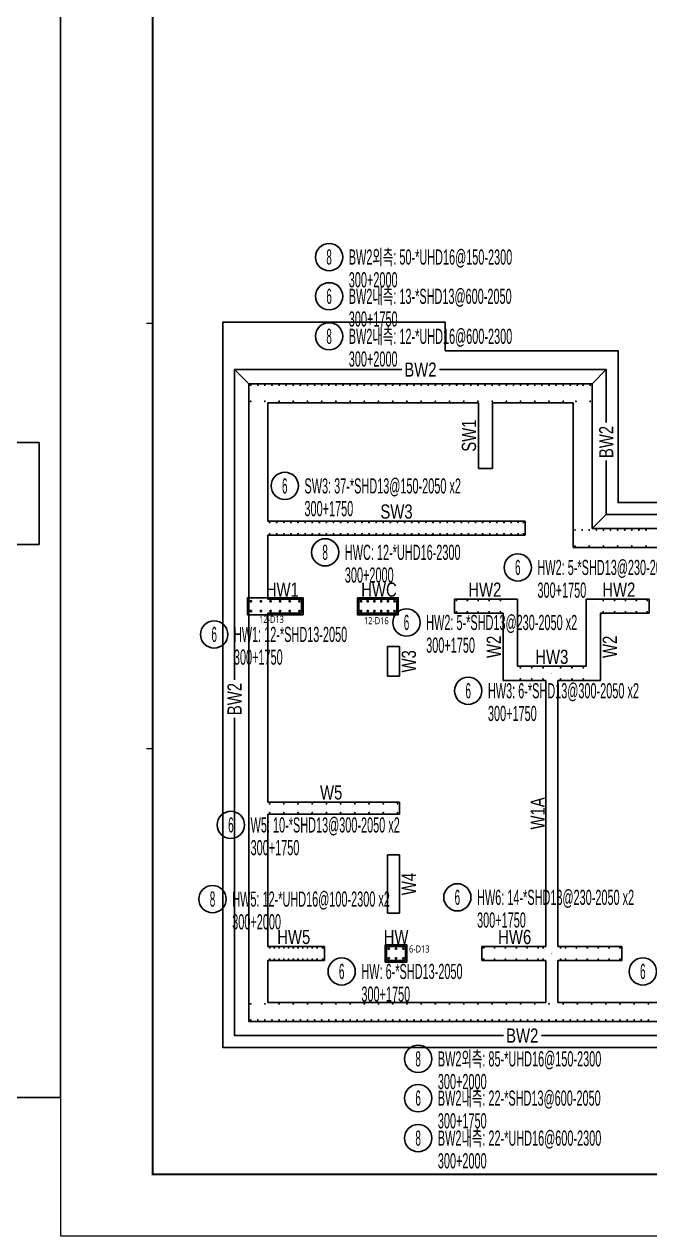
# Model space of a CAD drawing. Header units: millimetres. Extents: x 317501 to 814054, y -400799 to -14117.
# Drawn here: x 417655 to 430866, y -355974 to -330369 of the extents above; entities that cross this region are included whole.
import ezdxf
from ezdxf.enums import TextEntityAlignment as Align

# ---------------------------------------------------------------- set-up
doc = ezdxf.new("R2010")
doc.units = ezdxf.units.MM
doc.header["$LTSCALE"] = 38
for name, color, linetype in [('BARR', 1, 'Continuous'), ('DIM', 7, 'Continuous'), ('LEADER', 7, 'Continuous'), ('RP_TAG', 7, 'Continuous'), ('TEXT-배근', 3, 'Continuous'), ('XREBAR', 1, 'Continuous'), ('XS-기초$0$기초연단', 3, 'Continuous'), ('XTAG', 7, 'Continuous')]:
    doc.layers.add(name, color=color, linetype=linetype)
doc.layers.add('FORM_고양장항A-1BL-S-성능$0$DEFPOINT', color=144, linetype='Continuous', plot=False)
doc.layers.add('벽부호', color=3, linetype='Continuous', lineweight=0)
doc.styles.add('RPWK1', font='Dotum.ttf', dxfattribs={"bigfont": 'whgtxt.shx'})
doc.styles.add('돋음', font='Dotum.ttf')
doc.styles.add('맑은고딕', font='malgun.ttf')
picture_1 = doc.add_image_def('image1.jpg', size_in_pixel=(2126, 2126))

# ---------------------------------------------------------------- blocks, each defined once
blk = doc.blocks.new('FORM_고양장항A-1BL-S-성능')
at = {"layer": 'FORM_고양장항A-1BL-S-성능$0$DEFPOINT'}
blk.add_lwpolyline([(0, 594), (0, 0), (841, 0), (841, 594), (0, 594)], dxfattribs=at)
at = {"color": 7, "true_color": 0xffffff}
image = blk.add_image(picture_1, insert=(797.45, 194.73), size_in_units=(36, 36), dxfattribs=at)
image.dxf.flags = 7
blk = doc.blocks.new('dhs_sheet2e')
at = {"color": 7}
for p, q in [((2996.4, 29664.7), (2796.7, 29664.7)), ((2996.4, 15831.2), (2796.7, 15831.2))]:
    blk.add_line(p, q, dxfattribs=at)
blk.add_lwpolyline([(84000, 0), (84000, 59329.4), (0, 59329.4), (0, 0)], close=True, dxfattribs=at)
at = {"color": 30, "const_width": 64.9}
blk.add_lwpolyline([(81003.6, 57331.7), (2996.4, 57331.7), (2996.4, 1997.6), (81003.6, 1997.6)], close=True, dxfattribs=at)
blk = doc.blocks.new('ASGARAE')
at = {"color": 255, "xscale": 0.75, "yscale": 0.75, "zscale": 0.75}
blk.add_blockref('dhs_sheet2e', (0, -44497), dxfattribs=at)
blk = doc.blocks.new('BAR')
at = {"layer": 'BARR'}
h = blk.add_hatch(color=256, dxfattribs=at)
edge = h.paths.add_edge_path()
edge.add_arc((0, 0), 15, 0, 360)
blk.add_circle((0, 0), 15, dxfattribs=at)
blk = doc.blocks.new('XDFHSDHSTHS')
at = {"layer": 'DIM', "color": 5}
for p, q in [((-21595, -5350), (-28845, -5350)), ((-28845, -5350), (-28845, -18825)), ((-21595, -5350), (-21595, -8410)), ((-23995, -5750), (-28445, -5750)), ((-28445, -5750), (-28445, -8250)), ((-23995, -7140), (-23995, -5750)), ((-21995, -5750), (-23695, -5750)), ((-23695, -5750), (-23695, -7140)), ((-21995, -5750), (-21995, -8810)), ((-23695, -7140), (-23995, -7140)), ((-23005, -8250), (-28445, -8250)), ((-23005, -8250), (-23005, -8550)), ((-9910, -8410), (-21595, -8410)), ((-23005, -8550), (-28445, -8550)), ((-28445, -8550), (-28445, -9900)), ((-9510, -8810), (-21995, -8810)), ((-28445, -9900), (-27730, -9900)), ((-27730, -10200), (-27730, -9900)), ((-26520, -10200), (-26520, -9900)), ((-26520, -9900), (-25720, -9900)), ((-25720, -9900), (-25720, -10200)), ((-24500, -9900), (-24500, -10200)), ((-24500, -9900), (-23170, -9900)), ((-23170, -9900), (-23170, -11320)), ((-20390, -9900), (-21720, -9900)), ((-21720, -9900), (-21720, -11320)), ((-20390, -9900), (-20390, -10200)), ((-28445, -10200), (-27730, -10200)), ((-28445, -10200), (-28445, -14195)), ((-26520, -10200), (-25720, -10200)), ((-24500, -10200), (-23470, -10200)), ((-23470, -10200), (-23470, -11620)), ((-20390, -10200), (-21420, -10200)), ((-21420, -10200), (-21420, -11620)), ((-25915, -10900), (-25915, -11530)), ((-25915, -10900), (-25665, -10900)), ((-25665, -10900), (-25665, -11530)), ((-23170, -11320), (-22445, -11320)), ((-21720, -11320), (-22445, -11320)), ((-25915, -11530), (-25665, -11530)), ((-23470, -11620), (-22570, -11620)), ((-22570, -17240), (-22570, -11620)), ((-22320, -17240), (-22320, -11620)), ((-21420, -11620), (-22320, -11620)), ((-28445, -14195), (-25665, -14195)), ((-25665, -14445), (-25665, -14195)), ((-28445, -14445), (-25665, -14445)), ((-28445, -14445), (-28445, -17240)), ((-25915, -16540), (-25915, -15305)), ((-25915, -15305), (-25665, -15305)), ((-25665, -16540), (-25665, -15305)), ((-25915, -16540), (-25665, -16540)), ((-28445, -17240), (-27245, -17240)), ((-27245, -17540), (-27245, -17240)), ((-25935, -17240), (-25535, -17240)), ((-25935, -17540), (-25935, -17240)), ((-25535, -17540), (-25535, -17240)), ((-23925, -17240), (-22570, -17240)), ((-23925, -17540), (-23925, -17240)), ((-20965, -17240), (-22320, -17240)), ((-20965, -17540), (-20965, -17240)), ((-28445, -17540), (-27245, -17540)), ((-28445, -17540), (-28445, -18425)), ((-25935, -17540), (-25535, -17540)), ((-23925, -17540), (-22570, -17540)), ((-22570, -17540), (-22570, -18425)), ((-20965, -17540), (-22320, -17540)), ((-22320, -17540), (-22320, -18425)), ((-28445, -18425), (-22570, -18425)), ((-22320, -18425), (-16705, -18425)), ((-28845, -18825), (-16305, -18825))]:
    blk.add_line(p, q, dxfattribs=at)
at = {"layer": 'XS-기초$0$기초연단', "color": 8}
for p, q in [((-29395, -19375), (-29395, -4050)), ((-29395, -4050), (-24695, -4050)), ((-24695, -4050), (-24695, -4650)), ((-24695, -4650), (-21045, -4650)), ((-21045, -4650), (-21045, -7860)), ((-10460, -7860), (-21045, -7860)), ((-29395, -19375), (-5185, -19375))]:
    blk.add_line(p, q, dxfattribs=at)
blk.add_lwpolyline([(-5760, 11892), (-5760, 9575), (-6110, 9575), (-6110, 750), (-10460, 750), (-10460, -550), (-10, -550), (-10, -5450), (-2310, -5450), (-2310, -2950), (-10460, -2950), (-10460, -7860), (-21045, -7860), (-21045, -4650), (-24695, -4650), (-24695, -4050), (-29395, -4050), (-29395, -19375), (-5185, -19375)], dxfattribs=at)
blk = doc.blocks.new('*U1184', base_point=(424072.4818, -350386.9334))
at = {"layer": 'RP_TAG', "color": 0, "linetype": 'Continuous', "ltscale": 100}
blk.add_circle((424359.4818, -350386.9334), 288, dxfattribs=at)
at = {"layer": 'RP_TAG', "color": 0, "linetype": 'Continuous', "ltscale": 100, "style": 'RPWK1', "width": 0.5}
blk.add_text('6', height=320, dxfattribs=at).set_placement((424359.4818, -350386.9334), align=Align.MIDDLE_CENTER)
at = {"layer": 'RP_TAG', "color": 0, "linetype": 'Continuous', "ltscale": 100, "style": 'RPWK1', "width": 0.55}
for s, p in [('HW: 6-*SHD13-2050', (424775.4818, -350386.9334)), ('300+1750', (424775.4818, -350866.9334))]:
    blk.add_text(s, height=320, dxfattribs=at).set_placement(p, align=Align.MIDDLE_LEFT)
blk = doc.blocks.new('*U1185', base_point=(430431.7729, -350386.9334))
at = {"layer": 'RP_TAG', "color": 0, "linetype": 'Continuous', "ltscale": 100}
blk.add_circle((430718.7729, -350386.9334), 288, dxfattribs=at)
at = {"layer": 'RP_TAG', "color": 0, "linetype": 'Continuous', "ltscale": 100, "style": 'RPWK1', "width": 0.5}
blk.add_text('6', height=320, dxfattribs=at).set_placement((430718.7729, -350386.9334), align=Align.MIDDLE_CENTER)
at = {"layer": 'RP_TAG', "color": 0, "linetype": 'Continuous', "ltscale": 100, "style": 'RPWK1', "width": 0.55}
for s, p in [('HW: 6-*SHD13-2050', (431134.7729, -350386.9334)), ('300+1750', (431134.7729, -350866.9334))]:
    blk.add_text(s, height=320, dxfattribs=at).set_placement(p, align=Align.MIDDLE_LEFT)
blk = doc.blocks.new('*U1186', base_point=(426515.4012, -348821.447))
at = {"layer": 'RP_TAG', "color": 0, "linetype": 'Continuous', "ltscale": 100}
blk.add_circle((426802.4012, -348821.447), 288, dxfattribs=at)
at = {"layer": 'RP_TAG', "color": 0, "linetype": 'Continuous', "ltscale": 100, "style": 'RPWK1', "width": 0.5}
blk.add_text('6', height=320, dxfattribs=at).set_placement((426802.4012, -348821.447), align=Align.MIDDLE_CENTER)
at = {"layer": 'RP_TAG', "color": 0, "linetype": 'Continuous', "ltscale": 100, "style": 'RPWK1', "width": 0.55}
for s, p in [('HW6: 14-*SHD13@230-2050 x2', (427218.4012, -348821.447)), ('300+1750', (427218.4012, -349301.447))]:
    blk.add_text(s, height=320, dxfattribs=at).set_placement(p, align=Align.MIDDLE_LEFT)
blk = doc.blocks.new('*U1190', base_point=(421732.3396, -347291.2628))
at = {"layer": 'RP_TAG', "color": 0, "linetype": 'Continuous', "ltscale": 100}
blk.add_circle((422019.3396, -347291.2628), 288, dxfattribs=at)
at = {"layer": 'RP_TAG', "color": 0, "linetype": 'Continuous', "ltscale": 100, "style": 'RPWK1', "width": 0.5}
blk.add_text('6', height=320, dxfattribs=at).set_placement((422019.3396, -347291.2628), align=Align.MIDDLE_CENTER)
at = {"layer": 'RP_TAG', "color": 0, "linetype": 'Continuous', "ltscale": 100, "style": 'RPWK1', "width": 0.55}
for s, p in [('W5: 10-*SHD13@300-2050 x2', (422435.3396, -347291.2628)), ('300+1750', (422435.3396, -347771.2628))]:
    blk.add_text(s, height=320, dxfattribs=at).set_placement(p, align=Align.MIDDLE_LEFT)
blk = doc.blocks.new('*U1191', base_point=(422870.1397, -340126.0836))
at = {"layer": 'RP_TAG', "color": 0, "linetype": 'Continuous', "ltscale": 100}
blk.add_circle((423157.1397, -340126.0836), 288, dxfattribs=at)
at = {"layer": 'RP_TAG', "color": 0, "linetype": 'Continuous', "ltscale": 100, "style": 'RPWK1', "width": 0.5}
blk.add_text('6', height=320, dxfattribs=at).set_placement((423157.1397, -340126.0836), align=Align.MIDDLE_CENTER)
at = {"layer": 'RP_TAG', "color": 0, "linetype": 'Continuous', "ltscale": 100, "style": 'RPWK1', "width": 0.55}
for s, p in [('SW3: 37-*SHD13@150-2050 x2', (423573.1397, -340126.0836)), ('300+1750', (423573.1397, -340606.0836))]:
    blk.add_text(s, height=320, dxfattribs=at).set_placement(p, align=Align.MIDDLE_LEFT)
blk = doc.blocks.new('*U1193', base_point=(425440.9608, -343012.134))
at = {"layer": 'RP_TAG', "color": 0, "linetype": 'Continuous', "ltscale": 100}
blk.add_circle((425727.9608, -343012.134), 288, dxfattribs=at)
at = {"layer": 'RP_TAG', "color": 0, "linetype": 'Continuous', "ltscale": 100, "style": 'RPWK1', "width": 0.5}
blk.add_text('6', height=320, dxfattribs=at).set_placement((425727.9608, -343012.134), align=Align.MIDDLE_CENTER)
at = {"layer": 'RP_TAG', "color": 0, "linetype": 'Continuous', "ltscale": 100, "style": 'RPWK1', "width": 0.55}
for s, p in [('HW2: 5-*SHD13@230-2050 x2', (426143.9608, -343012.134)), ('300+1750', (426143.9608, -343492.134))]:
    blk.add_text(s, height=320, dxfattribs=at).set_placement(p, align=Align.MIDDLE_LEFT)
blk = doc.blocks.new('*U1194', base_point=(427791.0934, -341848.7941))
at = {"layer": 'RP_TAG', "color": 0, "linetype": 'Continuous', "ltscale": 100}
blk.add_circle((428078.0934, -341848.7941), 288, dxfattribs=at)
at = {"layer": 'RP_TAG', "color": 0, "linetype": 'Continuous', "ltscale": 100, "style": 'RPWK1', "width": 0.5}
blk.add_text('6', height=320, dxfattribs=at).set_placement((428078.0934, -341848.7941), align=Align.MIDDLE_CENTER)
at = {"layer": 'RP_TAG', "color": 0, "linetype": 'Continuous', "ltscale": 100, "style": 'RPWK1', "width": 0.55}
for s, p in [('HW2: 5-*SHD13@230-2050 x2', (428494.0934, -341848.7941)), ('300+1750', (428494.0934, -342328.7941))]:
    blk.add_text(s, height=320, dxfattribs=at).set_placement(p, align=Align.MIDDLE_LEFT)
blk = doc.blocks.new('*U1195', base_point=(426745.0563, -344454.8416))
at = {"layer": 'RP_TAG', "color": 0, "linetype": 'Continuous', "ltscale": 100}
blk.add_circle((427032.0563, -344454.8486), 288, dxfattribs=at)
at = {"layer": 'RP_TAG', "color": 0, "linetype": 'Continuous', "ltscale": 100, "style": 'RPWK1', "oblique": 360, "width": 0.5}
blk.add_text('6', height=320, rotation=359.9986073, dxfattribs=at).set_placement((427032.0563, -344454.8486), align=Align.MIDDLE_CENTER)
at = {"layer": 'RP_TAG', "color": 0, "linetype": 'Continuous', "ltscale": 100, "style": 'RPWK1', "oblique": 360, "width": 0.55}
for s, p in [('HW3: 6-*SHD13@300-2050 x2', (427448.0563, -344454.8587)), ('300+1750', (427448.0446, -344934.8587))]:
    blk.add_text(s, height=320, rotation=359.9986073, dxfattribs=at).set_placement(p, align=Align.MIDDLE_LEFT)
blk = doc.blocks.new('*U1198', base_point=(423806.2887, -336118.6779))
at = {"layer": 'RP_TAG', "color": 0, "linetype": 'Continuous', "ltscale": 100}
blk.add_circle((424093.2887, -336118.6779), 288, dxfattribs=at)
at = {"layer": 'RP_TAG', "color": 0, "linetype": 'Continuous', "ltscale": 100, "style": 'RPWK1', "width": 0.55}
for s, p in [('BW2내측: 13-*SHD13@600-2050', (424509.2887, -336118.6779)), ('300+1750', (424509.2887, -336598.6779))]:
    blk.add_text(s, height=320, dxfattribs=at).set_placement(p, align=Align.MIDDLE_LEFT)
at = {"layer": 'RP_TAG', "color": 0, "linetype": 'Continuous', "ltscale": 100, "style": 'RPWK1', "width": 0.5}
blk.add_text('6', height=320, dxfattribs=at).set_placement((424093.2887, -336118.6779), align=Align.MIDDLE_CENTER)
blk = doc.blocks.new('*U1199', base_point=(425687.1342, -353064.361))
at = {"layer": 'RP_TAG', "color": 0, "linetype": 'Continuous', "ltscale": 100}
blk.add_circle((425974.1342, -353064.361), 288, dxfattribs=at)
at = {"layer": 'RP_TAG', "color": 0, "linetype": 'Continuous', "ltscale": 100, "style": 'RPWK1', "width": 0.5}
blk.add_text('6', height=320, dxfattribs=at).set_placement((425974.1342, -353064.361), align=Align.MIDDLE_CENTER)
at = {"layer": 'RP_TAG', "color": 0, "linetype": 'Continuous', "ltscale": 100, "style": 'RPWK1', "width": 0.55}
for s, p in [('BW2내측: 22-*SHD13@600-2050', (426390.1342, -353064.361)), ('300+1750', (426390.1342, -353544.361))]:
    blk.add_text(s, height=320, dxfattribs=at).set_placement(p, align=Align.MIDDLE_LEFT)
blk = doc.blocks.new('*U1201', base_point=(421379.8636, -343264.4787))
at = {"layer": 'RP_TAG', "color": 0, "linetype": 'Continuous', "ltscale": 100}
blk.add_circle((421666.8636, -343264.4787), 288, dxfattribs=at)
at = {"layer": 'RP_TAG', "color": 0, "linetype": 'Continuous', "ltscale": 100, "style": 'RPWK1', "width": 0.5}
blk.add_text('6', height=320, dxfattribs=at).set_placement((421666.8636, -343264.4787), align=Align.MIDDLE_CENTER)
at = {"layer": 'RP_TAG', "color": 0, "linetype": 'Continuous', "ltscale": 100, "style": 'RPWK1', "width": 0.55}
for s, p in [('HW1: 12-*SHD13-2050', (422082.8636, -343264.4787)), ('300+1750', (422082.8636, -343744.4787))]:
    blk.add_text(s, height=320, dxfattribs=at).set_placement(p, align=Align.MIDDLE_LEFT)
blk = doc.blocks.new('*U1252', base_point=(421344.1576, -348858.0714))
at = {"layer": 'RP_TAG', "color": 0, "linetype": 'Continuous', "ltscale": 100}
blk.add_circle((421631.1576, -348858.0714), 288, dxfattribs=at)
at = {"layer": 'RP_TAG', "color": 0, "linetype": 'Continuous', "ltscale": 100, "style": 'RPWK1', "width": 0.5}
blk.add_text('8', height=320, dxfattribs=at).set_placement((421631.1576, -348858.0714), align=Align.MIDDLE_CENTER)
at = {"layer": 'RP_TAG', "color": 0, "linetype": 'Continuous', "ltscale": 100, "style": 'RPWK1', "width": 0.55}
for s, p in [('HW5: 12-*UHD16@100-2300 x2', (422047.1576, -348858.0714)), ('300+2000', (422047.1576, -349338.0714))]:
    blk.add_text(s, height=320, dxfattribs=at).set_placement(p, align=Align.MIDDLE_LEFT)
blk = doc.blocks.new('*U1253', base_point=(423806.2887, -336963.9808))
at = {"layer": 'RP_TAG', "color": 0, "linetype": 'Continuous', "ltscale": 100}
blk.add_circle((424093.2887, -336963.9808), 288, dxfattribs=at)
at = {"layer": 'RP_TAG', "color": 0, "linetype": 'Continuous', "ltscale": 100, "style": 'RPWK1', "width": 0.5}
blk.add_text('8', height=320, dxfattribs=at).set_placement((424093.2887, -336963.9808), align=Align.MIDDLE_CENTER)
at = {"layer": 'RP_TAG', "color": 0, "linetype": 'Continuous', "ltscale": 100, "style": 'RPWK1', "width": 0.55}
for s, p in [('BW2내측: 12-*UHD16@600-2300', (424509.2887, -336963.9808)), ('300+2000', (424509.2887, -337443.9808))]:
    blk.add_text(s, height=320, dxfattribs=at).set_placement(p, align=Align.MIDDLE_LEFT)
blk = doc.blocks.new('*U1254', base_point=(423806.2887, -335289.5035))
at = {"layer": 'RP_TAG', "color": 0, "linetype": 'Continuous', "ltscale": 100}
blk.add_circle((424093.2887, -335289.5035), 288, dxfattribs=at)
at = {"layer": 'RP_TAG', "color": 0, "linetype": 'Continuous', "ltscale": 100, "style": 'RPWK1', "width": 0.5}
blk.add_text('8', height=320, dxfattribs=at).set_placement((424093.2887, -335289.5035), align=Align.MIDDLE_CENTER)
at = {"layer": 'RP_TAG', "color": 0, "linetype": 'Continuous', "ltscale": 100, "style": 'RPWK1', "width": 0.55}
for s, p in [('BW2외측: 50-*UHD16@150-2300', (424509.2887, -335289.5035)), ('300+2000', (424509.2887, -335769.5035))]:
    blk.add_text(s, height=320, dxfattribs=at).set_placement(p, align=Align.MIDDLE_LEFT)
blk = doc.blocks.new('*U1255', base_point=(425687.1342, -352235.1866))
at = {"layer": 'RP_TAG', "color": 0, "linetype": 'Continuous', "ltscale": 100}
blk.add_circle((425974.1342, -352235.1866), 288, dxfattribs=at)
at = {"layer": 'RP_TAG', "color": 0, "linetype": 'Continuous', "ltscale": 100, "style": 'RPWK1', "width": 0.55}
for s, p in [('BW2외측: 85-*UHD16@150-2300', (426390.1342, -352235.1866)), ('300+2000', (426390.1342, -352715.1866))]:
    blk.add_text(s, height=320, dxfattribs=at).set_placement(p, align=Align.MIDDLE_LEFT)
at = {"layer": 'RP_TAG', "color": 0, "linetype": 'Continuous', "ltscale": 100, "style": 'RPWK1', "width": 0.5}
blk.add_text('8', height=320, dxfattribs=at).set_placement((425974.1342, -352235.1866), align=Align.MIDDLE_CENTER)
blk = doc.blocks.new('*U1256', base_point=(425687.1342, -353909.6638))
at = {"layer": 'RP_TAG', "color": 0, "linetype": 'Continuous', "ltscale": 100}
blk.add_circle((425974.1342, -353909.6638), 288, dxfattribs=at)
at = {"layer": 'RP_TAG', "color": 0, "linetype": 'Continuous', "ltscale": 100, "style": 'RPWK1', "width": 0.5}
blk.add_text('8', height=320, dxfattribs=at).set_placement((425974.1342, -353909.6638), align=Align.MIDDLE_CENTER)
at = {"layer": 'RP_TAG', "color": 0, "linetype": 'Continuous', "ltscale": 100, "style": 'RPWK1', "width": 0.55}
for s, p in [('BW2내측: 22-*UHD16@600-2300', (426390.1342, -353909.6638)), ('300+2000', (426390.1342, -354389.6638))]:
    blk.add_text(s, height=320, dxfattribs=at).set_placement(p, align=Align.MIDDLE_LEFT)
blk = doc.blocks.new('*U1259', base_point=(423723.2468, -341529.5202))
at = {"layer": 'RP_TAG', "color": 0, "linetype": 'Continuous', "ltscale": 100}
blk.add_circle((424010.2468, -341529.5202), 288, dxfattribs=at)
at = {"layer": 'RP_TAG', "color": 0, "linetype": 'Continuous', "ltscale": 100, "style": 'RPWK1', "width": 0.5}
blk.add_text('8', height=320, dxfattribs=at).set_placement((424010.2468, -341529.5202), align=Align.MIDDLE_CENTER)
at = {"layer": 'RP_TAG', "color": 0, "linetype": 'Continuous', "ltscale": 100, "style": 'RPWK1', "width": 0.55}
for s, p in [('HWC: 12-*UHD16-2300', (424426.2468, -341529.5202)), ('300+2000', (424426.2468, -342009.5202))]:
    blk.add_text(s, height=320, dxfattribs=at).set_placement(p, align=Align.MIDDLE_LEFT)
blk = doc.blocks.new('*U1278', base_point=(428797.4087, -350008.0298, 17.1429))
at = {"layer": 'RP_TAG', "color": 0, "linetype": 'Continuous', "ltscale": 100, "style": 'RPWK1'}
blk.add_text('+', height=26, dxfattribs=at).set_placement((428797.4087, -350008.0298, 34.2858), align=Align.MIDDLE_CENTER)
blk = doc.blocks.new('*U1279', base_point=(428797.4087, -344088.0298, 17.1429))
at = {"layer": 'RP_TAG', "color": 0, "linetype": 'Continuous', "ltscale": 100, "style": 'RPWK1'}
blk.add_text('+', height=26, dxfattribs=at).set_placement((428797.4087, -344088.0298, 34.2858), align=Align.MIDDLE_CENTER)
blk = doc.blocks.new('*U1280', base_point=(427922.4087, -344088.0298, 17.1429))
at = {"layer": 'RP_TAG', "color": 0, "linetype": 'Continuous', "ltscale": 100, "style": 'RPWK1'}
blk.add_text('+', height=26, dxfattribs=at).set_placement((427922.4087, -344088.0298, 34.2858), align=Align.MIDDLE_CENTER)
blk = doc.blocks.new('*U1281', base_point=(427922.4087, -342668.0298, 17.1429))
at = {"layer": 'RP_TAG', "color": 0, "linetype": 'Continuous', "ltscale": 100, "style": 'RPWK1'}
blk.add_text('+', height=26, dxfattribs=at).set_placement((427922.4087, -342668.0298, 34.2858), align=Align.MIDDLE_CENTER)
blk = doc.blocks.new('*U1282', base_point=(429672.4087, -344088.0298, 17.1429))
at = {"layer": 'RP_TAG', "color": 0, "linetype": 'Continuous', "ltscale": 100, "style": 'RPWK1'}
blk.add_text('+', height=26, dxfattribs=at).set_placement((429672.4087, -344088.0298, 34.2858), align=Align.MIDDLE_CENTER)
blk = doc.blocks.new('*U1283', base_point=(429672.4087, -342668.0298, 17.1429))
at = {"layer": 'RP_TAG', "color": 0, "linetype": 'Continuous', "ltscale": 100, "style": 'RPWK1'}
blk.add_text('+', height=26, dxfattribs=at).set_placement((429672.4087, -342668.0298, 34.2858), align=Align.MIDDLE_CENTER)

msp = doc.modelspace()

# ---------------------------------------------------------------- linework, layer by layer
at = {"layer": 'LEADER'}
for p, q in [((422097.4, -337668), (422397.4, -337968)), ((429947.4, -337668), (429647.4, -337968)), ((429947.4, -340728), (429647.4, -341028))]:
    msp.add_line(p, q, dxfattribs=at)
for points in [[(422097.4, -344226.2), (422097.4, -337668), (425628.9, -337668)], [(426426.8, -337668), (429947.4, -337668), (429947.4, -338784.1)], [(429947.4, -339590.5), (429947.4, -340728), (435096, -340728)], [(427779.3, -351743), (422097.4, -351743), (422097.4, -345024.1)], [(440353.9, -351623), (435237.4, -351623), (435237.4, -351743), (428577.2, -351743)]]:
    msp.add_lwpolyline(points, dxfattribs=at)
for points in [[(423542.4, -342488), (422367.4, -342488), (422367.4, -342848), (423542.4, -342848)], [(424692.4, -342488), (425552.4, -342488), (425552.4, -342848), (424692.4, -342848)], [(425277.4, -349828), (425737.4, -349828), (425737.4, -350188), (425277.4, -350188)]]:
    msp.add_lwpolyline(points, close=True, dxfattribs=at)
at = {"layer": 'XREBAR', "color": 171, "linetype": 'Continuous', "ltscale": 4.34584e-311, "const_width": 20}
for points in [[(422427.4, -337998, -1), (422447.4, -337998, -1), (422427.4, -337998)], [(422577.4, -337998, -1), (422597.4, -337998, -1), (422577.4, -337998)], [(422727.4, -337998, -1), (422747.4, -337998, -1), (422727.4, -337998)], [(422877.4, -337998, -1), (422897.4, -337998, -1), (422877.4, -337998)], [(423027.4, -337998, -1), (423047.4, -337998, -1), (423027.4, -337998)], [(423177.4, -337998, -1), (423197.4, -337998, -1), (423177.4, -337998)], [(423327.4, -337998, -1), (423347.4, -337998, -1), (423327.4, -337998)], [(423477.4, -337998, -1), (423497.4, -337998, -1), (423477.4, -337998)], [(423627.4, -337998, -1), (423647.4, -337998, -1), (423627.4, -337998)], [(423777.4, -337998, -1), (423797.4, -337998, -1), (423777.4, -337998)], [(423927.4, -337998, -1), (423947.4, -337998, -1), (423927.4, -337998)], [(424077.4, -337998, -1), (424097.4, -337998, -1), (424077.4, -337998)], [(424227.4, -337998, -1), (424247.4, -337998, -1), (424227.4, -337998)], [(424377.4, -337998, -1), (424397.4, -337998, -1), (424377.4, -337998)], [(424527.4, -337998, -1), (424547.4, -337998, -1), (424527.4, -337998)], [(424677.4, -337998, -1), (424697.4, -337998, -1), (424677.4, -337998)], [(424827.4, -337998, -1), (424847.4, -337998, -1), (424827.4, -337998)], [(424977.4, -337998, -1), (424997.4, -337998, -1), (424977.4, -337998)], [(425127.4, -337998, -1), (425147.4, -337998, -1), (425127.4, -337998)], [(425277.4, -337998, -1), (425297.4, -337998, -1), (425277.4, -337998)], [(425427.4, -337998, -1), (425447.4, -337998, -1), (425427.4, -337998)], [(425577.4, -337998, -1), (425597.4, -337998, -1), (425577.4, -337998)], [(425727.4, -337998, -1), (425747.4, -337998, -1), (425727.4, -337998)], [(425877.4, -337998, -1), (425897.4, -337998, -1), (425877.4, -337998)], [(426027.4, -337998, -1), (426047.4, -337998, -1), (426027.4, -337998)], [(426177.4, -337998, -1), (426197.4, -337998, -1), (426177.4, -337998)], [(426327.4, -337998, -1), (426347.4, -337998, -1), (426327.4, -337998)], [(426477.4, -337998, -1), (426497.4, -337998, -1), (426477.4, -337998)], [(426627.4, -337998, -1), (426647.4, -337998, -1), (426627.4, -337998)], [(426777.4, -337998, -1), (426797.4, -337998, -1), (426777.4, -337998)], [(426927.4, -337998, -1), (426947.4, -337998, -1), (426927.4, -337998)], [(427077.4, -337998, -1), (427097.4, -337998, -1), (427077.4, -337998)], [(427227.4, -337998, -1), (427247.4, -337998, -1), (427227.4, -337998)], [(427377.4, -337998, -1), (427397.4, -337998, -1), (427377.4, -337998)], [(427527.4, -337998, -1), (427547.4, -337998, -1), (427527.4, -337998)], [(427677.4, -337998, -1), (427697.4, -337998, -1), (427677.4, -337998)], [(427827.4, -337998, -1), (427847.4, -337998, -1), (427827.4, -337998)], [(427977.4, -337998, -1), (427997.4, -337998, -1), (427977.4, -337998)], [(428127.4, -337998, -1), (428147.4, -337998, -1), (428127.4, -337998)], [(428277.4, -337998, -1), (428297.4, -337998, -1), (428277.4, -337998)], [(428427.4, -337998, -1), (428447.4, -337998, -1), (428427.4, -337998)], [(428577.4, -337998, -1), (428597.4, -337998, -1), (428577.4, -337998)], [(428727.4, -337998, -1), (428747.4, -337998, -1), (428727.4, -337998)], [(428877.4, -337998, -1), (428897.4, -337998, -1), (428877.4, -337998)], [(429027.4, -337998, -1), (429047.4, -337998, -1), (429027.4, -337998)], [(429177.4, -337998, -1), (429197.4, -337998, -1), (429177.4, -337998)], [(429327.4, -337998, -1), (429347.4, -337998, -1), (429327.4, -337998)], [(429447.4, -337998, -1), (429467.4, -337998, -1), (429447.4, -337998)], [(429597.4, -337998, -1), (429617.4, -337998, -1), (429597.4, -337998)], [(422727.4, -338338, -1), (422747.4, -338338, -1), (422727.4, -338338)], [(423327.4, -338338, -1), (423347.4, -338338, -1), (423327.4, -338338)], [(423927.4, -338338, -1), (423947.4, -338338, -1), (423927.4, -338338)], [(424527.4, -338338, -1), (424547.4, -338338, -1), (424527.4, -338338)], [(425127.4, -338338, -1), (425147.4, -338338, -1), (425127.4, -338338)], [(425727.4, -338338, -1), (425747.4, -338338, -1), (425727.4, -338338)], [(426327.4, -338338, -1), (426347.4, -338338, -1), (426327.4, -338338)], [(426927.4, -338338, -1), (426947.4, -338338, -1), (426927.4, -338338)], [(427527.4, -338338, -1), (427547.4, -338338, -1), (427527.4, -338338)], [(428127.4, -338338, -1), (428147.4, -338338, -1), (428127.4, -338338)], [(428727.4, -338338, -1), (428747.4, -338338, -1), (428727.4, -338338)], [(429297.4, -338338, -1), (429317.4, -338338, -1), (429297.4, -338338)]]:
    msp.add_lwpolyline(points, format="xyb", dxfattribs=at)
at = {"layer": 'XREBAR', "color": 11, "linetype": 'Continuous', "ltscale": 4.34584e-311, "const_width": 20}
for points in [[(422427.4, -338338, -1), (422447.4, -338338, -1), (422427.4, -338338)], [(423027.4, -338338, -1), (423047.4, -338338, -1), (423027.4, -338338)], [(423627.4, -338338, -1), (423647.4, -338338, -1), (423627.4, -338338)], [(424227.4, -338338, -1), (424247.4, -338338, -1), (424227.4, -338338)], [(424827.4, -338338, -1), (424847.4, -338338, -1), (424827.4, -338338)], [(425427.4, -338338, -1), (425447.4, -338338, -1), (425427.4, -338338)], [(426027.4, -338338, -1), (426047.4, -338338, -1), (426027.4, -338338)], [(426627.4, -338338, -1), (426647.4, -338338, -1), (426627.4, -338338)], [(427227.4, -338338, -1), (427247.4, -338338, -1), (427227.4, -338338)], [(427827.4, -338338, -1), (427847.4, -338338, -1), (427827.4, -338338)], [(428427.4, -338338, -1), (428447.4, -338338, -1), (428427.4, -338338)], [(429027.4, -338338, -1), (429047.4, -338338, -1), (429027.4, -338338)], [(429597.4, -338338, -1), (429617.4, -338338, -1), (429597.4, -338338)]]:
    msp.add_lwpolyline(points, format="xyb", dxfattribs=at)
at = {"layer": 'XREBAR', "color": 11, "linetype": 'Continuous', "ltscale": 2.33129e-317, "const_width": 20}
for points in [[(422827.4, -340898, -1), (422847.4, -340898, -1), (422827.4, -340898)], [(422977.4, -340898, -1), (422997.4, -340898, -1), (422977.4, -340898)], [(423127.4, -340898, -1), (423147.4, -340898, -1), (423127.4, -340898)], [(423277.4, -340898, -1), (423297.4, -340898, -1), (423277.4, -340898)], [(423427.4, -340898, -1), (423447.4, -340898, -1), (423427.4, -340898)], [(423577.4, -340898, -1), (423597.4, -340898, -1), (423577.4, -340898)], [(423727.4, -340898, -1), (423747.4, -340898, -1), (423727.4, -340898)], [(423877.4, -340898, -1), (423897.4, -340898, -1), (423877.4, -340898)], [(424027.4, -340898, -1), (424047.4, -340898, -1), (424027.4, -340898)], [(424177.4, -340898, -1), (424197.4, -340898, -1), (424177.4, -340898)], [(424327.4, -340898, -1), (424347.4, -340898, -1), (424327.4, -340898)], [(424477.4, -340898, -1), (424497.4, -340898, -1), (424477.4, -340898)], [(424627.4, -340898, -1), (424647.4, -340898, -1), (424627.4, -340898)], [(424777.4, -340898, -1), (424797.4, -340898, -1), (424777.4, -340898)], [(424927.4, -340898, -1), (424947.4, -340898, -1), (424927.4, -340898)], [(425077.4, -340898, -1), (425097.4, -340898, -1), (425077.4, -340898)], [(425227.4, -340898, -1), (425247.4, -340898, -1), (425227.4, -340898)], [(425377.4, -340898, -1), (425397.4, -340898, -1), (425377.4, -340898)], [(425527.4, -340898, -1), (425547.4, -340898, -1), (425527.4, -340898)], [(425677.4, -340898, -1), (425697.4, -340898, -1), (425677.4, -340898)], [(425827.4, -340898, -1), (425847.4, -340898, -1), (425827.4, -340898)], [(425977.4, -340898, -1), (425997.4, -340898, -1), (425977.4, -340898)], [(426127.4, -340898, -1), (426147.4, -340898, -1), (426127.4, -340898)], [(426277.4, -340898, -1), (426297.4, -340898, -1), (426277.4, -340898)], [(426427.4, -340898, -1), (426447.4, -340898, -1), (426427.4, -340898)], [(426577.4, -340898, -1), (426597.4, -340898, -1), (426577.4, -340898)], [(426727.4, -340898, -1), (426747.4, -340898, -1), (426727.4, -340898)], [(426877.4, -340898, -1), (426897.4, -340898, -1), (426877.4, -340898)], [(427027.4, -340898, -1), (427047.4, -340898, -1), (427027.4, -340898)], [(427177.4, -340898, -1), (427197.4, -340898, -1), (427177.4, -340898)], [(427327.4, -340898, -1), (427347.4, -340898, -1), (427327.4, -340898)], [(427477.4, -340898, -1), (427497.4, -340898, -1), (427477.4, -340898)], [(427627.4, -340898, -1), (427647.4, -340898, -1), (427627.4, -340898)], [(427777.4, -340898, -1), (427797.4, -340898, -1), (427777.4, -340898)], [(427927.4, -340898, -1), (427947.4, -340898, -1), (427927.4, -340898)], [(428077.4, -340898, -1), (428097.4, -340898, -1), (428077.4, -340898)], [(428187.4, -340898, -1), (428207.4, -340898, -1), (428187.4, -340898)], [(422827.4, -341138, -1), (422847.4, -341138, -1), (422827.4, -341138)], [(422977.4, -341138, -1), (422997.4, -341138, -1), (422977.4, -341138)], [(423127.4, -341138, -1), (423147.4, -341138, -1), (423127.4, -341138)], [(423277.4, -341138, -1), (423297.4, -341138, -1), (423277.4, -341138)], [(423427.4, -341138, -1), (423447.4, -341138, -1), (423427.4, -341138)], [(423577.4, -341138, -1), (423597.4, -341138, -1), (423577.4, -341138)], [(423727.4, -341138, -1), (423747.4, -341138, -1), (423727.4, -341138)], [(423877.4, -341138, -1), (423897.4, -341138, -1), (423877.4, -341138)], [(424027.4, -341138, -1), (424047.4, -341138, -1), (424027.4, -341138)], [(424177.4, -341138, -1), (424197.4, -341138, -1), (424177.4, -341138)], [(424327.4, -341138, -1), (424347.4, -341138, -1), (424327.4, -341138)], [(424477.4, -341138, -1), (424497.4, -341138, -1), (424477.4, -341138)], [(424627.4, -341138, -1), (424647.4, -341138, -1), (424627.4, -341138)], [(424777.4, -341138, -1), (424797.4, -341138, -1), (424777.4, -341138)], [(424927.4, -341138, -1), (424947.4, -341138, -1), (424927.4, -341138)], [(425077.4, -341138, -1), (425097.4, -341138, -1), (425077.4, -341138)], [(425227.4, -341138, -1), (425247.4, -341138, -1), (425227.4, -341138)], [(425377.4, -341138, -1), (425397.4, -341138, -1), (425377.4, -341138)], [(425527.4, -341138, -1), (425547.4, -341138, -1), (425527.4, -341138)], [(425677.4, -341138, -1), (425697.4, -341138, -1), (425677.4, -341138)], [(425827.4, -341138, -1), (425847.4, -341138, -1), (425827.4, -341138)], [(425977.4, -341138, -1), (425997.4, -341138, -1), (425977.4, -341138)], [(426127.4, -341138, -1), (426147.4, -341138, -1), (426127.4, -341138)], [(426277.4, -341138, -1), (426297.4, -341138, -1), (426277.4, -341138)], [(426427.4, -341138, -1), (426447.4, -341138, -1), (426427.4, -341138)], [(426577.4, -341138, -1), (426597.4, -341138, -1), (426577.4, -341138)], [(426727.4, -341138, -1), (426747.4, -341138, -1), (426727.4, -341138)], [(426877.4, -341138, -1), (426897.4, -341138, -1), (426877.4, -341138)], [(427027.4, -341138, -1), (427047.4, -341138, -1), (427027.4, -341138)], [(427177.4, -341138, -1), (427197.4, -341138, -1), (427177.4, -341138)], [(427327.4, -341138, -1), (427347.4, -341138, -1), (427327.4, -341138)], [(427477.4, -341138, -1), (427497.4, -341138, -1), (427477.4, -341138)], [(427627.4, -341138, -1), (427647.4, -341138, -1), (427627.4, -341138)], [(427777.4, -341138, -1), (427797.4, -341138, -1), (427777.4, -341138)], [(427927.4, -341138, -1), (427947.4, -341138, -1), (427927.4, -341138)], [(428077.4, -341138, -1), (428097.4, -341138, -1), (428077.4, -341138)], [(428187.4, -341138, -1), (428207.4, -341138, -1), (428187.4, -341138)], [(426772.4, -342548, -1), (426792.4, -342548, -1), (426772.4, -342548)], [(427002.4, -342548, -1), (427022.4, -342548, -1), (427002.4, -342548)], [(427232.4, -342548, -1), (427252.4, -342548, -1), (427232.4, -342548)], [(427462.4, -342548, -1), (427482.4, -342548, -1), (427462.4, -342548)], [(427702.4, -342548, -1), (427722.4, -342548, -1), (427702.4, -342548)], [(429872.4, -342548, -1), (429892.4, -342548, -1), (429872.4, -342548)], [(430112.4, -342548, -1), (430132.4, -342548, -1), (430112.4, -342548)], [(430342.4, -342548, -1), (430362.4, -342548, -1), (430342.4, -342548)], [(430572.4, -342548, -1), (430592.4, -342548, -1), (430572.4, -342548)], [(430802.4, -342548, -1), (430822.4, -342548, -1), (430802.4, -342548)], [(426772.4, -342788, -1), (426792.4, -342788, -1), (426772.4, -342788)], [(427002.4, -342788, -1), (427022.4, -342788, -1), (427002.4, -342788)], [(427232.4, -342788, -1), (427252.4, -342788, -1), (427232.4, -342788)], [(427462.4, -342788, -1), (427482.4, -342788, -1), (427462.4, -342788)], [(427702.4, -342788, -1), (427722.4, -342788, -1), (427702.4, -342788)], [(429872.4, -342788, -1), (429892.4, -342788, -1), (429872.4, -342788)], [(430112.4, -342788, -1), (430132.4, -342788, -1), (430112.4, -342788)], [(430342.4, -342788, -1), (430362.4, -342788, -1), (430342.4, -342788)], [(430572.4, -342788, -1), (430592.4, -342788, -1), (430572.4, -342788)], [(430802.4, -342788, -1), (430822.4, -342788, -1), (430802.4, -342788)], [(428122.4, -343968, -1), (428142.4, -343968, -1), (428122.4, -343968)], [(428362.4, -343968, -1), (428382.4, -343968, -1), (428362.4, -343968)], [(428602.4, -343968, -1), (428622.4, -343968, -1), (428602.4, -343968)], [(428972.4, -343968, -1), (428992.4, -343968, -1), (428972.4, -343968)], [(429212.4, -343968, -1), (429232.4, -343968, -1), (429212.4, -343968)], [(429452.4, -343968, -1), (429472.4, -343968, -1), (429452.4, -343968)], [(428122.4, -344208, -1), (428142.4, -344208, -1), (428122.4, -344208)], [(428362.4, -344208, -1), (428382.4, -344208, -1), (428362.4, -344208)], [(428602.4, -344208.1, -1), (428622.4, -344208.1, -1), (428602.4, -344208.1)], [(428972.4, -344208.1, -1), (428992.4, -344208.1, -1), (428972.4, -344208.1)], [(429212.4, -344208.1, -1), (429232.4, -344208.1, -1), (429212.4, -344208.1)], [(429452.4, -344208.1, -1), (429472.4, -344208.1, -1), (429452.4, -344208.1)], [(422827.4, -346843, -1), (422847.4, -346843, -1), (422827.4, -346843)], [(423127.4, -346843, -1), (423147.4, -346843, -1), (423127.4, -346843)], [(423427.4, -346843, -1), (423447.4, -346843, -1), (423427.4, -346843)], [(423727.4, -346843, -1), (423747.4, -346843, -1), (423727.4, -346843)], [(424027.4, -346843, -1), (424047.4, -346843, -1), (424027.4, -346843)], [(424327.4, -346843, -1), (424347.4, -346843, -1), (424327.4, -346843)], [(424627.4, -346843, -1), (424647.4, -346843, -1), (424627.4, -346843)], [(424927.4, -346843, -1), (424947.4, -346843, -1), (424927.4, -346843)], [(425227.4, -346843, -1), (425247.4, -346843, -1), (425227.4, -346843)], [(425527.4, -346843, -1), (425547.4, -346843, -1), (425527.4, -346843)], [(422827.4, -347033, -1), (422847.4, -347033, -1), (422827.4, -347033)], [(423127.4, -347033, -1), (423147.4, -347033, -1), (423127.4, -347033)], [(423427.4, -347033, -1), (423447.4, -347033, -1), (423427.4, -347033)], [(423727.4, -347033, -1), (423747.4, -347033, -1), (423727.4, -347033)], [(424027.4, -347033, -1), (424047.4, -347033, -1), (424027.4, -347033)], [(424327.4, -347033, -1), (424347.4, -347033, -1), (424327.4, -347033)], [(424627.4, -347033, -1), (424647.4, -347033, -1), (424627.4, -347033)], [(424927.4, -347033, -1), (424947.4, -347033, -1), (424927.4, -347033)], [(425227.4, -347033, -1), (425247.4, -347033, -1), (425227.4, -347033)], [(425527.4, -347033, -1), (425547.4, -347033, -1), (425527.4, -347033)], [(427347.4, -349888, -1), (427367.4, -349888, -1), (427347.4, -349888)], [(427577.4, -349888, -1), (427597.4, -349888, -1), (427577.4, -349888)], [(427807.4, -349888, -1), (427827.4, -349888, -1), (427807.4, -349888)], [(428037.4, -349888, -1), (428057.4, -349888, -1), (428037.4, -349888)], [(428267.4, -349888, -1), (428287.4, -349888, -1), (428267.4, -349888)], [(428497.4, -349888, -1), (428517.4, -349888, -1), (428497.4, -349888)], [(428602.4, -349888, -1), (428622.4, -349888, -1), (428602.4, -349888)], [(428972.4, -349888, -1), (428992.4, -349888, -1), (428972.4, -349888)], [(429077.4, -349888, -1), (429097.4, -349888, -1), (429077.4, -349888)], [(429307.4, -349888, -1), (429327.4, -349888, -1), (429307.4, -349888)], [(429537.4, -349888, -1), (429557.4, -349888, -1), (429537.4, -349888)], [(429767.4, -349888, -1), (429787.4, -349888, -1), (429767.4, -349888)], [(429997.4, -349888, -1), (430017.4, -349888, -1), (429997.4, -349888)], [(430227.4, -349888, -1), (430247.4, -349888, -1), (430227.4, -349888)], [(427347.4, -350128, -1), (427367.4, -350128, -1), (427347.4, -350128)], [(427577.4, -350128, -1), (427597.4, -350128, -1), (427577.4, -350128)], [(427807.4, -350128, -1), (427827.4, -350128, -1), (427807.4, -350128)], [(428037.4, -350128, -1), (428057.4, -350128, -1), (428037.4, -350128)], [(428267.4, -350128, -1), (428287.4, -350128, -1), (428267.4, -350128)], [(428497.4, -350128, -1), (428517.4, -350128, -1), (428497.4, -350128)], [(428602.4, -350128, -1), (428622.4, -350128, -1), (428602.4, -350128)], [(428972.4, -350128, -1), (428992.4, -350128, -1), (428972.4, -350128)], [(429077.4, -350128, -1), (429097.4, -350128, -1), (429077.4, -350128)], [(429307.4, -350128, -1), (429327.4, -350128, -1), (429307.4, -350128)], [(429537.4, -350128, -1), (429557.4, -350128, -1), (429537.4, -350128)], [(429767.4, -350128, -1), (429787.4, -350128, -1), (429767.4, -350128)], [(429997.4, -350128, -1), (430017.4, -350128, -1), (429997.4, -350128)], [(430227.4, -350128, -1), (430247.4, -350128, -1), (430227.4, -350128)], [(422427.5, -351073, -1), (422447.5, -351073, -1), (422427.5, -351073)], [(423027.5, -351073, -1), (423047.5, -351073, -1), (423027.5, -351073)], [(423627.5, -351073, -1), (423647.5, -351073, -1), (423627.5, -351073)], [(424227.5, -351073, -1), (424247.5, -351073, -1), (424227.5, -351073)], [(424827.5, -351073, -1), (424847.5, -351073, -1), (424827.5, -351073)], [(425427.5, -351073, -1), (425447.5, -351073, -1), (425427.5, -351073)], [(426027.5, -351073, -1), (426047.5, -351073, -1), (426027.5, -351073)], [(426627.5, -351073, -1), (426647.5, -351073, -1), (426627.5, -351073)], [(427227.5, -351073, -1), (427247.5, -351073, -1), (427227.5, -351073)], [(427827.5, -351073, -1), (427847.5, -351073, -1), (427827.5, -351073)], [(428427.5, -351073, -1), (428447.5, -351073, -1), (428427.5, -351073)], [(429027.5, -351073, -1), (429047.5, -351073, -1), (429027.5, -351073)], [(429627.5, -351073, -1), (429647.5, -351073, -1), (429627.5, -351073)], [(430227.5, -351073, -1), (430247.5, -351073, -1), (430227.5, -351073)], [(430827.5, -351073, -1), (430847.5, -351073, -1), (430827.5, -351073)]]:
    msp.add_lwpolyline(points, format="xyb", dxfattribs=at)
at = {"layer": 'XREBAR', "color": 171, "linetype": 'Continuous', "ltscale": 2.33129e-317, "const_width": 20}
for points in [[(429277.4, -341058, -1), (429297.4, -341058, -1), (429277.4, -341058)], [(429427.4, -341058, -1), (429447.4, -341058, -1), (429427.4, -341058)], [(429577.4, -341058, -1), (429597.4, -341058, -1), (429577.4, -341058)], [(429727.4, -341058, -1), (429747.4, -341058, -1), (429727.4, -341058)], [(429877.4, -341058, -1), (429897.4, -341058, -1), (429877.4, -341058)], [(430027.4, -341058, -1), (430047.4, -341058, -1), (430027.4, -341058)], [(430177.4, -341058, -1), (430197.4, -341058, -1), (430177.4, -341058)], [(430327.4, -341058, -1), (430347.4, -341058, -1), (430327.4, -341058)], [(430477.4, -341058, -1), (430497.4, -341058, -1), (430477.4, -341058)], [(430627.4, -341058, -1), (430647.4, -341058, -1), (430627.4, -341058)], [(430777.4, -341058, -1), (430797.4, -341058, -1), (430777.4, -341058)], [(429277.4, -341398, -1), (429297.4, -341398, -1), (429277.4, -341398)], [(429577.4, -341398, -1), (429597.4, -341398, -1), (429577.4, -341398)], [(429877.4, -341398, -1), (429897.4, -341398, -1), (429877.4, -341398)], [(430177.4, -341398, -1), (430197.4, -341398, -1), (430177.4, -341398)], [(430477.4, -341398, -1), (430497.4, -341398, -1), (430477.4, -341398)], [(430777.4, -341398, -1), (430797.4, -341398, -1), (430777.4, -341398)], [(422827.4, -349888, -1), (422847.4, -349888, -1), (422827.4, -349888)], [(422927.4, -349888, -1), (422947.4, -349888, -1), (422927.4, -349888)], [(423027.4, -349888, -1), (423047.4, -349888, -1), (423027.4, -349888)], [(423127.4, -349888, -1), (423147.4, -349888, -1), (423127.4, -349888)], [(423227.4, -349888, -1), (423247.4, -349888, -1), (423227.4, -349888)], [(423327.4, -349888, -1), (423347.4, -349888, -1), (423327.4, -349888)], [(423427.4, -349888, -1), (423447.4, -349888, -1), (423427.4, -349888)], [(423527.4, -349888, -1), (423547.4, -349888, -1), (423527.4, -349888)], [(423627.4, -349888, -1), (423647.4, -349888, -1), (423627.4, -349888)], [(423727.4, -349888, -1), (423747.4, -349888, -1), (423727.4, -349888)], [(423827.4, -349888, -1), (423847.4, -349888, -1), (423827.4, -349888)], [(423947.4, -349888, -1), (423967.4, -349888, -1), (423947.4, -349888)], [(422827.4, -350128, -1), (422847.4, -350128, -1), (422827.4, -350128)], [(422927.4, -350128, -1), (422947.4, -350128, -1), (422927.4, -350128)], [(423027.4, -350128, -1), (423047.4, -350128, -1), (423027.4, -350128)], [(423127.4, -350128, -1), (423147.4, -350128, -1), (423127.4, -350128)], [(423227.4, -350128, -1), (423247.4, -350128, -1), (423227.4, -350128)], [(423327.4, -350128, -1), (423347.4, -350128, -1), (423327.4, -350128)], [(423427.4, -350128, -1), (423447.4, -350128, -1), (423427.4, -350128)], [(423527.4, -350128, -1), (423547.4, -350128, -1), (423527.4, -350128)], [(423627.4, -350128, -1), (423647.4, -350128, -1), (423627.4, -350128)], [(423727.4, -350128, -1), (423747.4, -350128, -1), (423727.4, -350128)], [(423827.4, -350128, -1), (423847.4, -350128, -1), (423827.4, -350128)], [(423947.4, -350128, -1), (423967.4, -350128, -1), (423947.4, -350128)], [(422727.5, -351073, -1), (422747.5, -351073, -1), (422727.5, -351073)], [(423327.5, -351073, -1), (423347.5, -351073, -1), (423327.5, -351073)], [(423927.5, -351073, -1), (423947.5, -351073, -1), (423927.5, -351073)], [(424527.5, -351073, -1), (424547.5, -351073, -1), (424527.5, -351073)], [(425127.5, -351073, -1), (425147.5, -351073, -1), (425127.5, -351073)], [(425727.5, -351073, -1), (425747.5, -351073, -1), (425727.5, -351073)], [(426327.5, -351073, -1), (426347.5, -351073, -1), (426327.5, -351073)], [(426927.5, -351073, -1), (426947.5, -351073, -1), (426927.5, -351073)], [(427527.5, -351073, -1), (427547.5, -351073, -1), (427527.5, -351073)], [(428127.5, -351073, -1), (428147.5, -351073, -1), (428127.5, -351073)], [(428727.5, -351073, -1), (428747.5, -351073, -1), (428727.5, -351073)], [(429327.5, -351073, -1), (429347.5, -351073, -1), (429327.5, -351073)], [(429927.5, -351073, -1), (429947.5, -351073, -1), (429927.5, -351073)], [(430527.5, -351073, -1), (430547.5, -351073, -1), (430527.5, -351073)], [(422427.5, -351413, -1), (422447.5, -351413, -1), (422427.5, -351413)], [(422577.5, -351413, -1), (422597.5, -351413, -1), (422577.5, -351413)], [(422727.5, -351413, -1), (422747.5, -351413, -1), (422727.5, -351413)], [(422877.5, -351413, -1), (422897.5, -351413, -1), (422877.5, -351413)], [(423027.5, -351413, -1), (423047.5, -351413, -1), (423027.5, -351413)], [(423177.5, -351413, -1), (423197.5, -351413, -1), (423177.5, -351413)], [(423327.5, -351413, -1), (423347.5, -351413, -1), (423327.5, -351413)], [(423477.5, -351413, -1), (423497.5, -351413, -1), (423477.5, -351413)], [(423627.5, -351413, -1), (423647.5, -351413, -1), (423627.5, -351413)], [(423777.5, -351413, -1), (423797.5, -351413, -1), (423777.5, -351413)], [(423927.5, -351413, -1), (423947.5, -351413, -1), (423927.5, -351413)], [(424077.5, -351413, -1), (424097.5, -351413, -1), (424077.5, -351413)], [(424227.5, -351413, -1), (424247.5, -351413, -1), (424227.5, -351413)], [(424377.5, -351413, -1), (424397.5, -351413, -1), (424377.5, -351413)], [(424527.5, -351413, -1), (424547.5, -351413, -1), (424527.5, -351413)], [(424677.5, -351413, -1), (424697.5, -351413, -1), (424677.5, -351413)], [(424827.5, -351413, -1), (424847.5, -351413, -1), (424827.5, -351413)], [(424977.5, -351413, -1), (424997.5, -351413, -1), (424977.5, -351413)], [(425127.5, -351413, -1), (425147.5, -351413, -1), (425127.5, -351413)], [(425277.5, -351413, -1), (425297.5, -351413, -1), (425277.5, -351413)], [(425427.5, -351413, -1), (425447.5, -351413, -1), (425427.5, -351413)], [(425577.5, -351413, -1), (425597.5, -351413, -1), (425577.5, -351413)], [(425727.5, -351413, -1), (425747.5, -351413, -1), (425727.5, -351413)], [(425877.5, -351413, -1), (425897.5, -351413, -1), (425877.5, -351413)], [(426027.5, -351413, -1), (426047.5, -351413, -1), (426027.5, -351413)], [(426177.5, -351413, -1), (426197.5, -351413, -1), (426177.5, -351413)], [(426327.5, -351413, -1), (426347.5, -351413, -1), (426327.5, -351413)], [(426477.5, -351413, -1), (426497.5, -351413, -1), (426477.5, -351413)], [(426627.5, -351413, -1), (426647.5, -351413, -1), (426627.5, -351413)], [(426777.5, -351413, -1), (426797.5, -351413, -1), (426777.5, -351413)], [(426927.5, -351413, -1), (426947.5, -351413, -1), (426927.5, -351413)], [(427077.5, -351413, -1), (427097.5, -351413, -1), (427077.5, -351413)], [(427227.5, -351413, -1), (427247.5, -351413, -1), (427227.5, -351413)], [(427377.5, -351413, -1), (427397.5, -351413, -1), (427377.5, -351413)], [(427527.5, -351413, -1), (427547.5, -351413, -1), (427527.5, -351413)], [(427677.5, -351413, -1), (427697.5, -351413, -1), (427677.5, -351413)], [(427827.5, -351413, -1), (427847.5, -351413, -1), (427827.5, -351413)], [(427977.5, -351413, -1), (427997.5, -351413, -1), (427977.5, -351413)], [(428127.5, -351413, -1), (428147.5, -351413, -1), (428127.5, -351413)], [(428277.5, -351413, -1), (428297.5, -351413, -1), (428277.5, -351413)], [(428427.5, -351413, -1), (428447.5, -351413, -1), (428427.5, -351413)], [(428577.5, -351413, -1), (428597.5, -351413, -1), (428577.5, -351413)], [(428727.5, -351413, -1), (428747.5, -351413, -1), (428727.5, -351413)], [(428877.5, -351413, -1), (428897.5, -351413, -1), (428877.5, -351413)], [(429027.5, -351413, -1), (429047.5, -351413, -1), (429027.5, -351413)], [(429177.5, -351413, -1), (429197.5, -351413, -1), (429177.5, -351413)], [(429327.5, -351413, -1), (429347.5, -351413, -1), (429327.5, -351413)], [(429477.5, -351413, -1), (429497.5, -351413, -1), (429477.5, -351413)], [(429627.5, -351413, -1), (429647.5, -351413, -1), (429627.5, -351413)], [(429777.5, -351413, -1), (429797.5, -351413, -1), (429777.5, -351413)], [(429927.5, -351413, -1), (429947.5, -351413, -1), (429927.5, -351413)], [(430077.5, -351413, -1), (430097.5, -351413, -1), (430077.5, -351413)], [(430227.5, -351413, -1), (430247.5, -351413, -1), (430227.5, -351413)], [(430377.5, -351413, -1), (430397.5, -351413, -1), (430377.5, -351413)], [(430527.5, -351413, -1), (430547.5, -351413, -1), (430527.5, -351413)], [(430677.5, -351413, -1), (430697.5, -351413, -1), (430677.5, -351413)], [(430827.5, -351413, -1), (430847.5, -351413, -1), (430827.5, -351413)]]:
    msp.add_lwpolyline(points, format="xyb", dxfattribs=at)

# ---------------------------------------------------------------- block references
at = {"xscale": 60, "yscale": 60, "zscale": 60}
msp.add_blockref('FORM_고양장항A-1BL-S-성능', (367960.9, -353049.6), dxfattribs=at)
at = {"layer": 'BARR'}
for p, rotation in [((422442.4, -342563), 179.9999999999993), ((422652.4, -342563), 179.9999999999993), ((422856.2, -342563), 179.9999999999993), ((423059.9, -342563), 179.9999999999993), ((423263.7, -342563), 179.9999999999993), ((423467.4, -342563), 179.9999999999993), ((425477.4, -342563), 180), ((422442.4, -342773), 179.9999999999993), ((422652.4, -342773), 179.9999999999993), ((422856.2, -342773), 179.9999999999993), ((423059.9, -342773), 179.9999999999993), ((423263.7, -342773), 179.9999999999993), ((423467.4, -342773), 179.9999999999993), ((425477.4, -342773), 180), ((425662.4, -349903), 180), ((425662.4, -350113), 180)]:
    msp.add_blockref('BAR', p, dxfattribs=dict(at, rotation=rotation))
at = {"layer": 'BARR', "xscale": -1, "rotation": 180}
for p in [(424767.4, -342563), (424909.4, -342563), (425051.4, -342563), (425193.4, -342563), (425335.4, -342563), (424767.4, -342773), (424909.4, -342773), (425051.4, -342773), (425193.4, -342773), (425335.4, -342773), (425352.4, -349903), (425507.4, -349903), (425352.4, -350113), (425507.4, -350113)]:
    msp.add_blockref('BAR', p, dxfattribs=at)
at = {"layer": 'RP_TAG', "color": 171, "linetype": 'Continuous', "ltscale": 4.80703e-312}
for name, p in [('*U1254', (423806.3, -335289.5)), ('*U1253', (423806.3, -336964)), ('*U1259', (423723.2, -341529.5)), ('*U1252', (421344.2, -348858.1)), ('*U1255', (425687.1, -352235.2)), ('*U1256', (425687.1, -353909.7))]:
    msp.add_blockref(name, p, dxfattribs=at)
at = {"layer": 'RP_TAG', "color": 11, "linetype": 'Continuous', "ltscale": 4.80703e-312}
for name, p in [('*U1198', (423806.3, -336118.7)), ('*U1191', (422870.1, -340126.1)), ('*U1194', (427791.1, -341848.8)), ('*U1193', (425441, -343012.1)), ('*U1281', (427922.4, -342668, 17.1)), ('*U1283', (429672.4, -342668, 17.1)), ('*U1201', (421379.9, -343264.5)), ('*U1280', (427922.4, -344088, 17.1)), ('*U1279', (428797.4, -344088, 17.1)), ('*U1282', (429672.4, -344088, 17.1)), ('*U1195', (426745.1, -344454.8)), ('*U1190', (421732.3, -347291.3)), ('*U1186', (426515.4, -348821.4)), ('*U1278', (428797.4, -350008, 17.1)), ('*U1184', (424072.5, -350386.9)), ('*U1185', (430431.8, -350386.9)), ('*U1199', (425687.1, -353064.4))]:
    msp.add_blockref(name, p, dxfattribs=at)
at = {"layer": 'XTAG', "color": 4}
msp.add_blockref('XDFHSDHSTHS', (451242.4, -332618), dxfattribs=at)
at = {"layer": '벽부호', "color": 4, "xscale": 0.8666666632494344, "yscale": 0.8666666632494344, "zscale": 0.8666666632494344}
msp.add_blockref('ASGARAE', (418420.9, -317409.6), dxfattribs=at)

# ---------------------------------------------------------------- texts
at = {"layer": 'TEXT-배근', "style": '맑은고딕', "width": 0.8}
for s, p in [('12-D13', (422878.1, -342945.4)), ('12-D16', (425089.9, -342974.7)), ('6-D13', (425998.6, -349912.7))]:
    msp.add_text(s, height=150, dxfattribs=at).set_placement(p, align=Align.MIDDLE_CENTER)
at = {"layer": '벽부호', "style": '돋음', "width": 0.8}
for s, p in [('BW2', (426022.4, -337668)), ('SW3', (425517.4, -340668)), ('HW1', (423104.9, -342318)), ('HWC', (425147.4, -342318)), ('HW2', (427382.4, -342318)), ('HW2', (430212.4, -342318)), ('HW3', (428797.4, -343738)), ('W5', (424137.4, -346604.4)), ('HW6', (428013.9, -349658)), ('HW5', (423347.4, -349658)), ('HW', (425507.4, -349658)), ('BW2', (428172.8, -351743))]:
    msp.add_text(s, height=300, dxfattribs=at).set_placement(p, align=Align.MIDDLE_CENTER)
for s, p in [('SW1', (427047.4, -339063)), ('W2', (427572.4, -343528)), ('W2', (430022.4, -343528)), ('W3', (425777.4, -343833)), ('BW2', (422097.4, -344630.5)), ('W1A', (428497.4, -347048)), ('W4', (425777.4, -348540.5))]:
    msp.add_text(s, height=300, rotation=90, dxfattribs=at).set_placement(p, align=Align.MIDDLE_CENTER)
at = {"layer": '벽부호', "color": 1, "style": '돋음', "width": 0.8}
msp.add_text('BW2', height=300, rotation=90, dxfattribs=at).set_placement((429947.4, -339198), align=Align.MIDDLE_CENTER)

doc.saveas('drawing.dxf')
